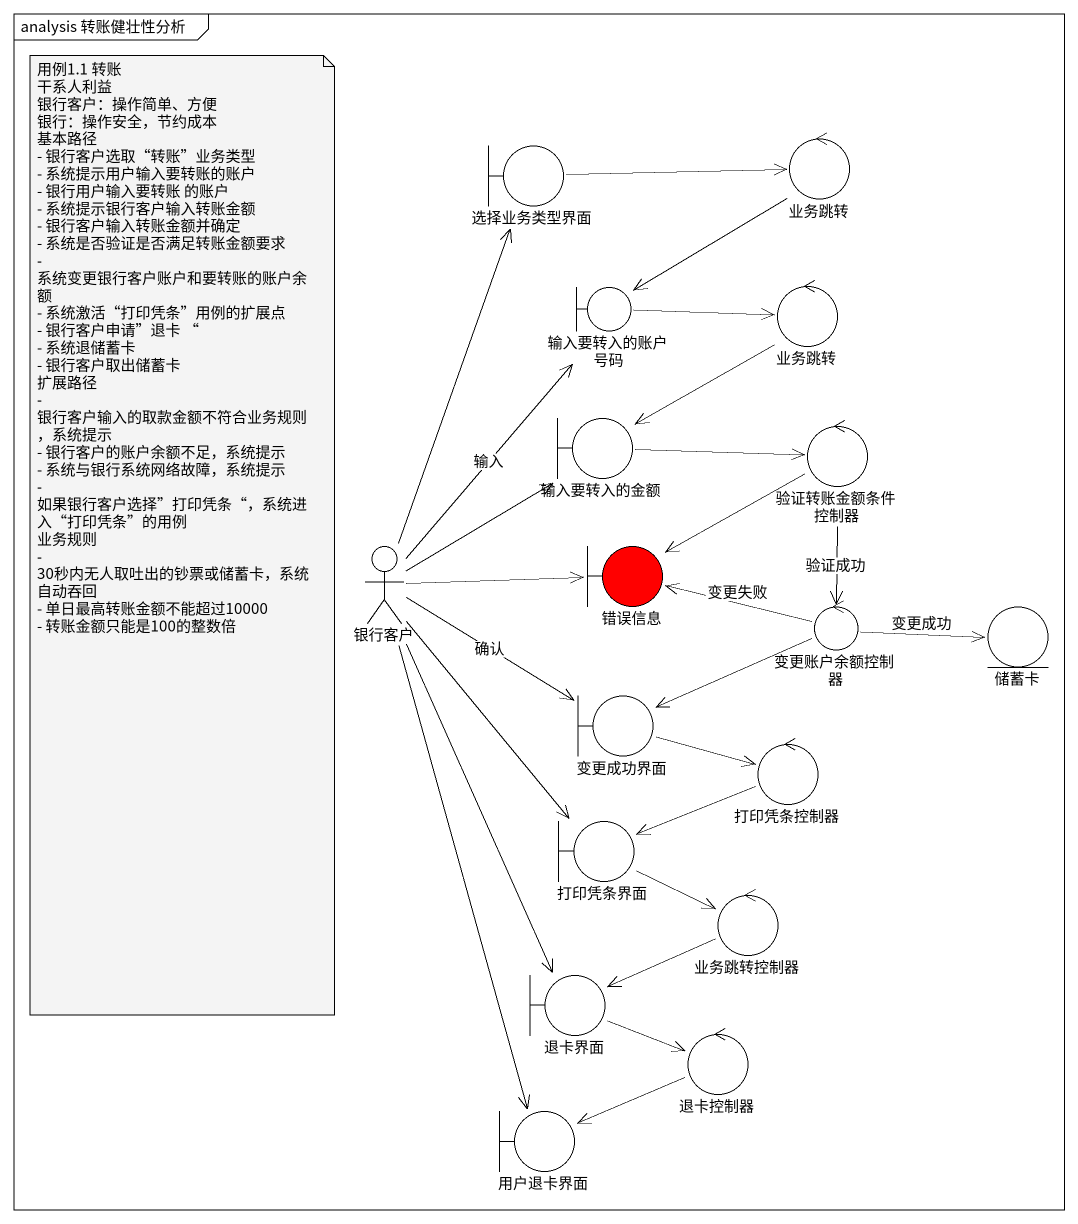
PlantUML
@startuml
mainframe analysis 转账健壮性分析
boundary 选择业务类型界面
control 业务跳转
boundary 输入要转入的账户号码
control "业务跳转" as 业务跳转_2
boundary 输入要转入的金额
control 验证转账金额条件控制器
actor 银行客户
boundary 错误信息 #FF0000
control 变更账户余额控制器
entity 储蓄卡
boundary 变更成功界面
control 打印凭条控制器
boundary 打印凭条界面
control 业务跳转控制器
boundary 退卡界面
control 退卡控制器
boundary 用户退卡界面
选择业务类型界面 -right-> 业务跳转
业务跳转 --> 输入要转入的账户号码
输入要转入的账户号码 -right-> 业务跳转_2
业务跳转_2 --> 输入要转入的金额
输入要转入的金额 -right-> 验证转账金额条件控制器
验证转账金额条件控制器 -left-> 错误信息
验证转账金额条件控制器 --> 变更账户余额控制器 : 验证成功
银行客户 -up-> 选择业务类型界面
银行客户 -up-> 输入要转入的账户号码 : 输入
银行客户 -up-> 输入要转入的金额
银行客户 -right-> 错误信息
银行客户 -right-> 变更成功界面 : 确认
银行客户 --> 打印凭条界面
银行客户 --> 退卡界面
银行客户 --> 用户退卡界面
变更账户余额控制器 -left-> 错误信息 : 变更失败
变更账户余额控制器 -right-> 储蓄卡 : 变更成功
变更账户余额控制器 -left-> 变更成功界面
变更成功界面 -right-> 打印凭条控制器
打印凭条控制器 -left-> 打印凭条界面
打印凭条界面 -right-> 业务跳转控制器
业务跳转控制器 -left-> 退卡界面
退卡界面 -right-> 退卡控制器
退卡控制器 -left-> 用户退卡界面
note as N1
  用例1.1 转账
  干系人利益
  银行客户：操作简单、方便
  银行：操作安全，节约成本
  基本路径
  - 银行客户选取“转账”业务类型
  - 系统提示用户输入要转账的账户
  - 银行用户输入要转账 的账户
  - 系统提示银行客户输入转账金额
  - 银行客户输入转账金额并确定
  - 系统是否验证是否满足转账金额要求
  - 系统变更银行客户账户和要转账的账户余额
  - 系统激活“打印凭条”用例的扩展点
  - 银行客户申请”退卡 “
  - 系统退储蓄卡
  - 银行客户取出储蓄卡
  扩展路径
  - 银行客户输入的取款金额不符合业务规则，系统提示
  - 银行客户的账户余额不足，系统提示
  - 系统与银行系统网络故障，系统提示
  - 如果银行客户选择”打印凭条“，系统进入“打印凭条”的用例
  业务规则
  - 30秒内无人取吐出的钞票或储蓄卡，系统自动吞回
  - 单日最高转账金额不能超过10000
  - 转账金额只能是100的整数倍
end note
@enduml
